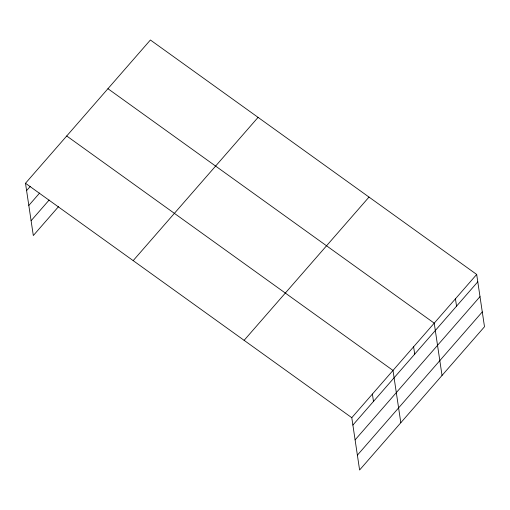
<?xml version="1.0" encoding="UTF-8"?>
<svg xmlns="http://www.w3.org/2000/svg" width="510" height="510" viewBox="0 0 510 510"><rect width="100%" height="100%" fill="white"/><g stroke="black" fill="none" stroke-linecap="round" stroke-linejoin="round"><path stroke-width="0.76" d="M25.5 183.262L150.399 40.003L476.684 274.45L484.5 326.738L359.601 469.997L351.785 417.703L25.5 183.262L33.316 235.55L58.561 206.595M26.596 190.619L30.205 186.481M28.815 205.447L39.633 193.035M31.097 220.722L49.132 200.041M133.174 260.629L258.073 117.37M244.112 340.336L369.01 197.083M351.785 417.703L476.684 274.45M352.882 425.059L477.787 281.807M355.1 439.888L479.999 296.635M357.382 455.169L482.281 311.91M107.935 88.708L434.22 323.155L442.036 375.449M66.721 135.985L393 370.432L400.815 422.72M455.449 298.803L456.552 306.159M413.61 346.794L414.706 354.15M372.389 394.064L373.492 401.421"/></g></svg>
